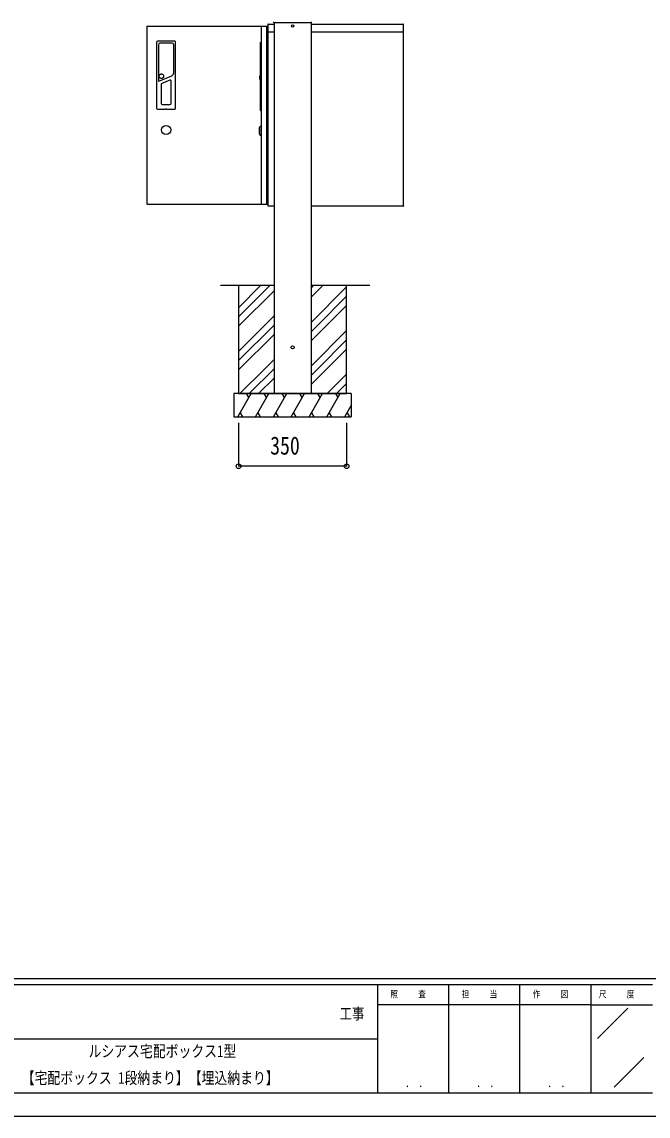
# Model space of a CAD drawing. Units: millimetres, scale not verified. Extents: x -4205 to 4205, y -2970 to 2970.
# Drawn here: x 144 to 2171, y -2970 to 574 of the extents above; entities that cross this region are included whole.
import ezdxf
from ezdxf.enums import TextEntityAlignment as Align

# ---------------------------------------------------------------- set-up
doc = ezdxf.new("R2010")
doc.units = ezdxf.units.MM
doc.header["$LTSCALE"] = 16
for name, color, linetype in [('0-1_USER1', 3, 'Continuous'), ('0-3_YKK_13', 4, 'Continuous'), ('0-4_YKK_A1', 4, 'Continuous'), ('0-5_YKK_D', 6, 'Continuous'), ('0-6_YKK_ZWAK', 7, 'Continuous'), ('0-7_YSS_K', 3, 'Continuous')]:
    doc.layers.add(name, color=color, linetype=linetype)
doc.styles.add('ＭＳ ゴシック', font='')
doc.styles.get('ＭＳ ゴシック').set_extended_font_data('MS Gothic')

msp = doc.modelspace()

# ---------------------------------------------------------------- linework, layer by layer
at = {"layer": '0-3_YKK_13'}
for p, q in [((941.09, 567), (941.07, 567.08)), ((959.52, 571), (959.71, 574.12)), ((960.52, 571), (959.52, 571)), ((1079.52, 571), (960.52, 571)), ((1080.52, 571), (1079.52, 571)), ((1080.33, 574.12), (1080.52, 571)), ((548.02, 559), (548.02, -15)), ((549.02, 560), (940.02, 560)), ((918.62, 559), (918.62, -15)), ((919.62, 560), (934.62, 560)), ((935.62, 559), (935.62, -15)), ((940.02, 550), (935.62, 550)), ((940.02, 566), (940.02, 542)), ((940.02, 542), (940.02, 540)), ((960.02, 541), (940.02, 541)), ((940.02, 540), (940.02, -21)), ((941.02, 567), (941.12, 567)), ((941.09, 567), (941.02, 567)), ((941.09, 567), (960.02, 567)), ((1080.02, 567), (1377.62, 567)), ((1378.62, 541), (1080.02, 541)), ((1377.62, 567), (1378, 566.92)), ((1378.62, -22), (1378.62, 566.06)), ((579.42, 508.76), (579.42, 294.76)), ((638.42, 511.76), (582.42, 511.76)), ((585.61, 500.26), (585.61, 382.72)), ((630.32, 505.17), (590.52, 505.17)), ((635.23, 409.04), (635.23, 500.26)), ((641.42, 294.76), (641.42, 508.76)), ((917.62, 507.5), (915.62, 507.5)), ((915.62, 504.5), (915.62, 507.5)), ((915.62, 290.5), (915.62, 504.5)), ((917.62, 504.5), (917.62, 507.5)), ((917.62, 506.5), (918.62, 506.5)), ((917.62, 290.5), (917.62, 504.5)), ((586.88, 381.88), (629.2, 399.92)), ((915.34, 400.5), (915.19, 400.48)), ((915.62, 400.51), (915.34, 400.5)), ((594.42, 371.44), (594.42, 309.26)), ((622.94, 385.58), (596.24, 374.2)), ((626.42, 309.26), (626.42, 383.28)), ((913.82, 388.32), (913.87, 388.17)), ((914.29, 387.92), (915.62, 387.89)), ((582.42, 291.76), (608.42, 291.76)), ((596.92, 306.76), (623.92, 306.76)), ((608.42, 291.76), (608.42, 291.78)), ((612.42, 291.78), (608.42, 291.78)), ((612.42, 291.76), (612.42, 291.78)), ((612.42, 291.78), (638.42, 291.78)), ((612.42, 291.76), (638.42, 291.76)), ((915.62, 287.5), (915.62, 290.5)), ((915.62, 287.5), (917.62, 287.5)), ((917.62, 287.5), (917.62, 290.5)), ((917.62, 288.2), (918.62, 288.2)), ((912.62, 226.5), (911.82, 225.7)), ((911.82, 225.7), (911.82, 222.6)), ((911.82, 222.6), (911.84, 222.51)), ((911.82, 219.4), (911.83, 219.45)), ((911.82, 219.4), (911.82, 216.3)), ((911.82, 216.3), (912.62, 215.5)), ((911.83, 219.46), (911.83, 219.45)), ((912.12, 222.3), (912.52, 222.3)), ((912.52, 219.7), (912.12, 219.7)), ((912.52, 222.3), (912.52, 222.25)), ((912.52, 222.25), (912.62, 222.25)), ((912.52, 222.25), (912.52, 219.75)), ((912.52, 219.75), (912.52, 219.7)), ((912.62, 219.75), (912.52, 219.75)), ((912.62, 210.3), (912.62, 231.7)), ((912.92, 221), (912.92, 232)), ((912.92, 210), (912.92, 221)), ((918.22, 236), (913.32, 232.6)), ((913.32, 232.6), (913.32, 209.4)), ((918.52, 236), (918.22, 236)), ((918.22, 236), (918.22, 206)), ((918.52, 236), (918.52, 206)), ((918.62, 230.92), (918.52, 230.92)), ((918.52, 229.84), (918.62, 229.84)), ((918.62, 228.76), (918.52, 228.76)), ((918.62, 228.41), (918.52, 228.41)), ((912.62, 210.3), (912.92, 210)), ((912.92, 210), (913.32, 210)), ((913.32, 209.4), (918.22, 206)), ((918.22, 206), (918.52, 206)), ((918.62, 211.08), (918.52, 211.08)), ((549.02, -16), (940.02, -16)), ((919.62, -16), (934.62, -16)), ((940.02, -6), (935.62, -6)), ((941.02, -22), (941.02, -23)), ((960.02, -23), (941.02, -23)), ((1377.55, -23), (1080.02, -23)), ((1377.55, -23), (1377.62, -23)), ((1378.62, -22), (1378.54, -22.38))]:
    msp.add_line(p, q, dxfattribs=at)
for points in [[(1377.62, 567), (1377.62, 566.99), (1377.62, 566.99), (1377.61, 566.98), (1377.61, 566.97), (1377.61, 566.97), (1377.61, 566.96), (1377.61, 566.95), (1377.6, 566.94), (1377.6, 566.92)], [(1378.62, 566), (1378.62, 566.04), (1378.61, 566.08), (1378.61, 566.12), (1378.6, 566.16), (1378.59, 566.2), (1378.59, 566.23), (1378.58, 566.27), (1378.57, 566.31), (1378.56, 566.35), (1378.54, 566.38), (1378.53, 566.42), (1378.51, 566.45), (1378.5, 566.49), (1378.48, 566.52), (1378.45, 566.56), (1378.43, 566.59), (1378.41, 566.62), (1378.38, 566.65), (1378.36, 566.68), (1378.33, 566.71), (1378.3, 566.73), (1378.27, 566.76), (1378.24, 566.79), (1378.21, 566.81), (1378.18, 566.83), (1378.14, 566.85), (1378.11, 566.87), (1378.07, 566.89), (1378.04, 566.91), (1378, 566.92)], [(595.32, 390.98), (594.57, 391.01), (593.84, 391.13), (593.11, 391.32), (592.41, 391.59), (591.74, 391.94), (591.1, 392.35), (590.52, 392.82), (589.98, 393.35), (589.51, 393.94), (589.1, 394.57), (588.75, 395.25), (588.48, 395.96), (588.29, 396.69), (588.17, 397.44), (588.13, 398.19), (588.17, 398.95), (588.29, 399.7), (588.48, 400.43), (588.75, 401.14), (589.09, 401.81), (589.51, 402.45), (589.98, 403.03), (590.52, 403.57), (591.1, 404.04), (591.73, 404.45), (592.4, 404.8), (593.11, 405.06), (593.83, 405.26), (594.57, 405.38), (595.32, 405.42), (596.07, 405.38), (596.8, 405.26), (597.53, 405.07), (598.23, 404.8), (598.9, 404.45), (599.54, 404.04), (600.12, 403.57), (600.66, 403.04), (601.13, 402.45)], [(601.13, 402.45), (601.54, 401.81), (601.89, 401.14), (602.16, 400.43), (602.35, 399.7), (602.47, 398.95), (602.51, 398.2), (602.47, 397.44), (602.35, 396.69), (602.16, 395.96), (601.89, 395.25), (601.54, 394.58), (601.13, 393.94), (600.66, 393.36), (600.12, 392.82), (599.54, 392.35), (598.91, 391.94), (598.24, 391.59), (597.53, 391.33), (596.81, 391.13), (596.07, 391.01), (595.32, 390.98)], [(913.49, 390.74), (913.51, 390.95), (913.57, 391.56), (913.65, 392.5), (913.75, 393.65), (913.85, 394.87), (913.96, 396.01), (914.04, 396.95), (914.09, 397.56), (914.11, 397.77)], [(914.88, 400.18), (914.89, 400.19), (914.89, 400.21), (914.9, 400.22), (914.9, 400.23), (914.91, 400.25), (914.92, 400.26), (914.92, 400.27), (914.93, 400.28), (914.94, 400.29), (914.95, 400.31), (914.96, 400.32), (914.97, 400.33), (914.98, 400.34), (914.99, 400.35), (915, 400.36), (915.01, 400.37), (915.02, 400.38), (915.03, 400.39), (915.04, 400.4), (915.06, 400.41), (915.07, 400.42), (915.08, 400.43), (915.09, 400.43), (915.11, 400.44), (915.12, 400.45), (915.13, 400.45), (915.15, 400.46), (915.16, 400.47), (915.18, 400.47), (915.19, 400.48)], [(914.3, 387.92), (914.28, 387.92), (914.27, 387.92), (914.25, 387.92), (914.23, 387.93), (914.22, 387.93), (914.2, 387.93), (914.18, 387.93), (914.17, 387.94), (914.15, 387.94), (914.14, 387.95), (914.12, 387.95), (914.1, 387.96), (914.09, 387.97), (914.07, 387.97), (914.06, 387.98), (914.04, 387.99), (914.03, 388), (914.01, 388.01), (914, 388.02), (913.99, 388.03), (913.97, 388.05), (913.96, 388.06), (913.95, 388.07), (913.93, 388.08), (913.92, 388.1), (913.91, 388.11), (913.9, 388.12), (913.89, 388.14), (913.88, 388.15), (913.87, 388.17)], [(912.09, 219.7), (912.08, 219.7), (912.07, 219.7), (912.06, 219.69), (912.05, 219.69), (912.04, 219.69), (912.03, 219.69), (912.03, 219.68), (912.02, 219.68), (912.01, 219.68), (912, 219.68), (911.99, 219.67), (911.98, 219.67), (911.97, 219.66), (911.96, 219.65), (911.95, 219.65), (911.94, 219.64), (911.93, 219.63), (911.92, 219.63), (911.92, 219.62), (911.91, 219.61), (911.9, 219.6), (911.89, 219.59), (911.88, 219.58), (911.88, 219.57), (911.87, 219.56), (911.86, 219.55), (911.86, 219.54), (911.85, 219.53), (911.85, 219.52), (911.84, 219.51), (911.84, 219.5), (911.84, 219.5), (911.83, 219.49), (911.83, 219.49), (911.83, 219.48), (911.83, 219.48), (911.83, 219.47), (911.83, 219.46), (911.83, 219.46)], [(912.12, 222.3), (912.11, 222.3), (912.09, 222.3), (912.08, 222.31), (912.07, 222.31), (912.05, 222.31), (912.04, 222.31), (912.03, 222.32), (912.02, 222.32), (912, 222.32), (911.99, 222.33), (911.98, 222.33), (911.97, 222.34), (911.96, 222.35), (911.95, 222.36), (911.94, 222.36), (911.93, 222.37), (911.92, 222.38), (911.91, 222.39), (911.9, 222.4), (911.89, 222.41), (911.88, 222.42), (911.87, 222.43), (911.87, 222.44), (911.86, 222.45), (911.86, 222.46), (911.85, 222.46), (911.85, 222.47), (911.84, 222.49), (911.84, 222.5), (911.84, 222.51)], [(912.09, 219.7), (912.11, 219.7), (912.12, 219.7), (912.12, 219.7), (912.12, 219.7)], [(913.32, 232), (912.92, 232), (912.62, 231.7)], [(1377.62, -23), (1377.66, -23), (1377.7, -22.99), (1377.74, -22.99), (1377.78, -22.98), (1377.82, -22.97), (1377.85, -22.97), (1377.89, -22.96), (1377.93, -22.95), (1377.97, -22.94), (1378, -22.92), (1378.04, -22.91), (1378.07, -22.89), (1378.11, -22.87), (1378.14, -22.85), (1378.18, -22.83), (1378.21, -22.81), (1378.24, -22.79), (1378.27, -22.76), (1378.3, -22.73), (1378.33, -22.71), (1378.36, -22.68), (1378.38, -22.65), (1378.41, -22.62), (1378.43, -22.59), (1378.45, -22.56), (1378.48, -22.52), (1378.5, -22.49), (1378.51, -22.45), (1378.53, -22.42), (1378.54, -22.38)]]:
    msp.add_lwpolyline(points, dxfattribs=at)
for centre, radius in [((1020.02, 561), 3.75), ((610.42, 223.96), 15)]:
    msp.add_circle(centre, radius, dxfattribs=at)
for centre, radius, start, end in [((549.02, 559), 1, 90, 180), ((919.62, 559), 1, 90, 180), ((934.62, 559), 1, 0, 90), ((941.02, 566), 1, 90, 180), ((582.42, 508.76), 3, 90, 180), ((590.52, 500.26), 4.91, 90, 180), ((630.32, 500.26), 4.91, 0, 90), ((638.42, 508.76), 3, 0, 90), ((625.32, 409.04), 9.91, 293.08513, 0), ((913.99, 390.7), 0.5, 175, 184.72509), ((934.82, 392.42), 21.4, 184.72509, 191.0247), ((914.61, 397.73), 0.5, 165.27491, 175), ((934.82, 392.42), 21.4, 158.72378, 165.27491), ((586.52, 382.72), 0.907, 180, 293.08513), ((597.42, 371.44), 3, 113.08513, 180), ((623.92, 383.28), 2.5, 0, 113.08513), ((582.42, 294.76), 3, 180, 270), ((596.92, 309.26), 2.5, 180, 270), ((623.92, 309.26), 2.5, 270, 0), ((638.42, 294.76), 3, 270, 0), ((549.02, -15), 1, 180, 270), ((919.62, -15), 1, 180, 270), ((934.62, -15), 1, 270, 0), ((941.02, -21), 1, 180, 270)]:
    msp.add_arc(centre, radius, start, end, dxfattribs=at)
at = {"layer": '0-4_YKK_A1'}
for p, q in [((1080.02, 571), (1080.02, -280)), ((960.02, -280), (960.02, -630)), ((1080.02, -280), (1080.02, -630))]:
    msp.add_line(p, q, dxfattribs=at)
msp.add_lwpolyline([(960.02, 571), (960.02, 567.5), (960.02, -280)], dxfattribs=at)
msp.add_circle((1020.02, -480), 5, dxfattribs=at)
at = {"layer": '0-5_YKK_D'}
for p, q in [((845.02, -725), (845.02, -866)), ((1195.02, -725), (1195.02, -866)), ((1195.02, -865), (845.02, -865))]:
    msp.add_line(p, q, dxfattribs=at)
for centre in [(845.02, -865), (1195.02, -865)]:
    msp.add_circle(centre, 7.5, dxfattribs=at)
at = {"layer": '0-6_YKK_ZWAK'}
for p, q in [((3895.02, -2525), (-3904.98, -2525)), ((1295.02, -2545), (-4.98, -2545)), ((1525.02, -2545), (1525.02, -2895)), ((1755.02, -2545), (1755.02, -2895)), ((1985.02, -2545), (1985.02, -2895)), ((2185.02, -2545), (1985.02, -2545)), ((1985.02, -2610), (1295.02, -2610)), ((1985.02, -2610), (2185.02, -2610)), ((2007.1, -2718.29), (2105.04, -2620.36)), ((-4.98, -2720), (1295.02, -2720)), ((2060.67, -2875.99), (2156.89, -2779.77)), ((-4.98, -2895), (1295.02, -2895)), ((1295.02, -2895), (1985.02, -2895)), ((1985.02, -2895), (2185.02, -2895))]:
    msp.add_line(p, q, dxfattribs=at)
msp.add_lwpolyline([(-4205, -2970), (4205, -2970), (4205, 2970), (-4205, 2970)], close=True, dxfattribs=at)
msp.add_lwpolyline([(1985.02, -2545), (1295.02, -2545), (1295.02, -2895)], dxfattribs=at)
at = {"layer": '0-7_YSS_K'}
for p, q in [((960.02, -280), (786.42, -280)), ((845.02, -351.54), (916.56, -280)), ((845.02, -381.54), (946.56, -280)), ((1270.21, -280), (1080.02, -280)), ((1080.02, -287.96), (1087.98, -280)), ((1080.02, -317.96), (1117.98, -280)), ((1080.02, -399.38), (1195.02, -284.38)), ((1080.02, -540.8), (1195.02, -425.8)), ((909.4, -630), (960.02, -579.38)), ((1132.24, -630), (1195.02, -567.22)), ((1162.24, -630), (1195.02, -597.22)), ((1210.02, -630), (830.02, -630)), ((830.02, -630), (830.02, -705)), ((842.52, -704.61), (885.59, -630)), ((878.09, -642.99), (870.59, -630)), ((900.03, -705), (943.33, -630)), ((935.83, -642.99), (928.33, -630)), ((957.76, -705), (1001.06, -630)), ((993.56, -642.99), (986.06, -630)), ((1015.5, -705), (1058.8, -630)), ((1051.3, -642.99), (1043.8, -630)), ((1073.23, -705), (1116.53, -630)), ((1109.03, -642.99), (1101.53, -630)), ((1130.97, -705), (1174.27, -630)), ((1159.27, -630), (1166.77, -642.99)), ((1192.24, -630), (1195.02, -627.22)), ((1210.02, -630), (1210.02, -705)), ((1188.7, -705), (1210.02, -668.08)), ((830.02, -705), (1210.02, -705)), ((849.79, -692.01), (857.29, -705)), ((907.53, -692.01), (915.03, -705)), ((965.26, -692.01), (972.76, -705)), ((1023, -692.01), (1030.5, -705)), ((1080.73, -692.01), (1088.23, -705)), ((1138.47, -692.01), (1145.97, -705)), ((1196.2, -692.01), (1203.7, -705))]:
    msp.add_line(p, q, dxfattribs=at)
for points in [[(960.02, -280), (845.02, -280), (845.02, -630), (1195.02, -630), (1195.02, -280), (1080.02, -280)], [(845.02, -411.54), (847.36, -409.2), (960.02, -296.54)], [(1080.02, -429.38), (1100.21, -409.2), (1195.02, -314.38)], [(1080.02, -459.38), (1130.21, -409.2), (1195.02, -344.38)], [(845.02, -492.96), (928.78, -409.2), (960.02, -377.96)], [(845.02, -522.96), (958.78, -409.2), (960.02, -407.96)], [(845.02, -552.96), (847.36, -550.62), (960.02, -437.96)], [(1080.02, -570.8), (1100.21, -550.62), (1195.02, -455.8)], [(1080.02, -600.8), (1130.21, -550.62), (1195.02, -485.8)], [(849.4, -630), (928.78, -550.62), (960.02, -519.38)], [(879.4, -630), (958.78, -550.62), (960.02, -549.38)]]:
    msp.add_lwpolyline(points, dxfattribs=at)

# ---------------------------------------------------------------- texts
at = {"layer": '0-1_USER1', "style": 'ＭＳ ゴシック', "width": 0.8}
for s, p in [('ルシアス宅配ボックス1型', (359.37, -2790.17)), ('【宅配ボックス 1段納まり】【埋込納まり】', (143.05, -2876.83))]:
    msp.add_text(s, height=38.12, dxfattribs=at).set_placement(p, align=Align.BOTTOM_LEFT)
at = {"layer": '0-5_YKK_D', "style": 'ＭＳ ゴシック', "width": 0.8}
msp.add_text('350', height=58.65, dxfattribs=at).set_placement((947.49, -845), align=Align.BOTTOM_LEFT)
at = {"layer": '0-6_YKK_ZWAK', "style": 'ＭＳ ゴシック', "width": 0.8}
for s, height, p in [('照     査', 21.99, (1336.42, -2592.5)), ('担     当', 21.99, (1567.22, -2592.5)), ('作     図', 21.99, (1797.22, -2592.5)), ('尺     度', 21.99, (2011.42, -2592.5)), ('工事', 36.66, (1172.33, -2667.47)), ('． ．', 25.92, (1385, -2884.35)), ('． ．', 25.92, (1615, -2884.35)), ('． ．', 25.92, (1845, -2884.35))]:
    msp.add_text(s, height=height, dxfattribs=at).set_placement(p, align=Align.BOTTOM_LEFT)

doc.saveas('drawing.dxf')
